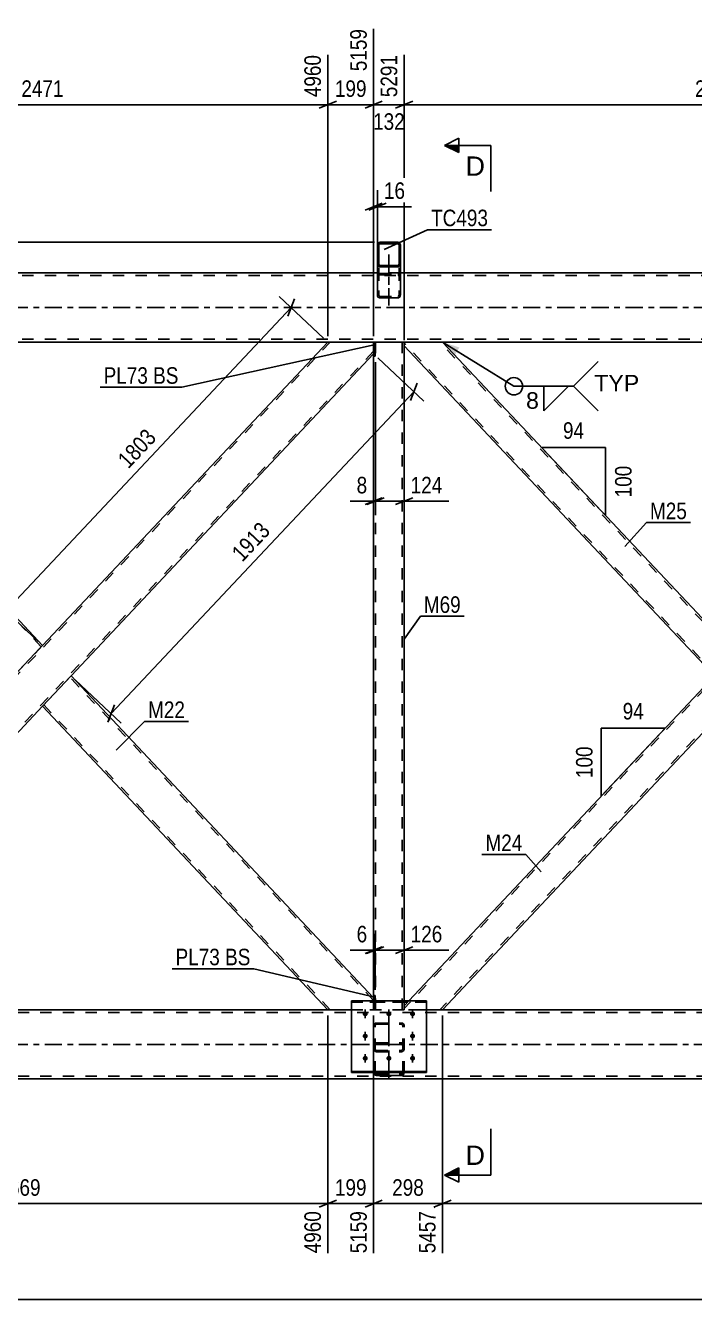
# Model space of a CAD drawing. Header units: millimetres. Extents: x -51 to 790, y -418 to 176.
# Drawn here: x 80.6 to 196.5, y -171.8 to 48.8 of the extents above; entities that cross this region are included whole.
import ezdxf

# ---------------------------------------------------------------- set-up
doc = ezdxf.new("R2010")
doc.units = ezdxf.units.MM
doc.linetypes.add('DXK_LINE_DOT2', pattern=[3.9198, 1.9599, -1.9599])
doc.linetypes.add('DXK_LINE_DOT3', pattern=[5.9187, 2.979, -0.9799, 0.9799, -0.9799])
doc.styles.add('Arial', font='ARIAL.TTF', dxfattribs={"height": 0.2})
doc.styles.add('Arial Narrow', font='ARIALN.TTF', dxfattribs={"height": 0.2})

# ---------------------------------------------------------------- blocks, each defined once
blk = doc.blocks.new('Part-389637219-1388 - 1176')
at = {"color": 7, "linetype": 'DXK_LINE_DOT2'}
for p, q in [((254.71, -6), (146.18, -121.41)), ((260.9, -6.19), (152.37, -121.6)), ((260.9, -6), (254.27, -6)), ((203.54, -59.95), (199.92, -63.8)), ((207.16, -63.8), (203.54, -67.65)), ((146.18, -120.94), (147.01, -120.06)), ((146.18, -121.6), (146.18, -120.94)), ((152.81, -121.6), (146.18, -121.6))]:
    blk.add_line(p, q, dxfattribs=at)
at = {"color": 2, "linetype": 'Continuous'}
for p, q in [((254.27, -6), (203.54, -59.95)), ((260.9, -6.66), (260.9, -6)), ((260.9, -6.66), (207.16, -63.8)), ((199.92, -63.8), (147.01, -120.06)), ((203.54, -67.65), (152.81, -121.6))]:
    blk.add_line(p, q, dxfattribs=at)
blk = doc.blocks.new('Part-389637219-1389 - 1176')
at = {"color": 2, "linetype": 'Continuous'}
for p, q in [((146.18, -6.66), (146.18, -6)), ((203.54, -59.95), (152.81, -6)), ((199.92, -63.8), (146.18, -6.66)), ((203.1, -60.41), (199.92, -63.8)), ((203.54, -59.95), (203.1, -60.41))]:
    blk.add_line(p, q, dxfattribs=at)
at = {"color": 7, "linetype": 'DXK_LINE_DOT2'}
for p, q in [((152.81, -6), (146.18, -6)), ((200.14, -63.57), (146.18, -6.19)), ((203.32, -60.18), (152.37, -6)), ((203.51, -59.98), (203.1, -60.41)), ((200.14, -63.57), (200.15, -63.55))]:
    blk.add_line(p, q, dxfattribs=at)
blk = doc.blocks.new('Part-389637219-1397 - 1176')
at = {"color": 2, "linetype": 'Continuous'}
for p, q in [((34.1, -6), (26.18, -6)), ((83.54, -58.55), (34.12, -6)), ((78.6, -63.8), (26.18, -8.06)), ((83.1, -59.01), (78.6, -63.8)), ((83.41, -58.68), (83.1, -59.01)), ((83.54, -58.55), (83.41, -58.68))]:
    blk.add_line(p, q, dxfattribs=at)
at = {"color": 7, "linetype": 'DXK_LINE_DOT2'}
for p, q in [((26.18, -8.06), (26.18, -6)), ((83.32, -58.78), (33.69, -6)), ((34.12, -6), (34.1, -6)), ((34.12, -6), (34.1, -6)), ((78.82, -63.57), (26.18, -7.59)), ((83.27, -58.83), (83.1, -59.01)), ((83.41, -58.68), (83.32, -58.78)), ((78.82, -63.57), (78.83, -63.55))]:
    blk.add_line(p, q, dxfattribs=at)
blk = doc.blocks.new('Part-389637219-1398 - 1176')
at = {"color": 7, "linetype": 'DXK_LINE_DOT2'}
for p, q in [((133.39, -6), (26.18, -120.01)), ((132.96, -6), (132.98, -6)), ((132.98, -6), (132.96, -6)), ((140.9, -6), (140.9, -8.06)), ((140.9, -7.59), (33.69, -121.6)), ((83.54, -58.55), (78.6, -63.8)), ((88.48, -63.8), (83.54, -69.05)), ((26.18, -121.6), (26.18, -119.54)), ((34.12, -121.6), (34.1, -121.6)), ((34.12, -121.6), (34.1, -121.6))]:
    blk.add_line(p, q, dxfattribs=at)
at = {"color": 2, "linetype": 'Continuous'}
for p, q in [((132.96, -6), (83.54, -58.55)), ((140.9, -6), (132.98, -6)), ((140.9, -8.06), (88.48, -63.8)), ((26.18, -119.54), (78.6, -63.8)), ((83.54, -69.05), (34.12, -121.6)), ((33.25, -121.6), (26.18, -121.6)), ((34.1, -121.6), (33.25, -121.6))]:
    blk.add_line(p, q, dxfattribs=at)
blk = doc.blocks.new('Part-389637219-1402 - 1176')
at = {"color": 7, "linetype": 'DXK_LINE_DOT2'}
for p, q in [((146.18, -6), (140.9, -6)), ((140.9, -8.46), (140.9, -6)), ((141.22, -121.6), (141.22, -6)), ((145.86, -121.6), (145.86, -6)), ((146.18, -6.66), (146.18, -6)), ((140.9, -121.6), (140.9, -119.14)), ((146.18, -121.6), (146.18, -120.06)), ((146.18, -121.6), (140.9, -121.6))]:
    blk.add_line(p, q, dxfattribs=at)
at = {"color": 2, "linetype": 'Continuous'}
for p, q in [((140.9, -119.14), (140.9, -8.46)), ((146.18, -120.06), (146.18, -6.66))]:
    blk.add_line(p, q, dxfattribs=at)
blk = doc.blocks.new('Part-389637219-1406 - 1176')
at = {"linetype": 'Continuous'}
h = blk.add_hatch(dxfattribs=at)
h.set_pattern_fill('', scale=0.7, style=0, pattern_type=0)
h.set_pattern_definition([(45, (145.503, 10.9697), (-1.57154, 1.57154), [])])
h.paths.add_polyline_path([(145.54, 10.77), (145.5, 10.97), (145.4, 11.14), (145.24, 11.25), (145.06, 11.29), (142.02, 11.29), (141.84, 11.25), (141.68, 11.14), (141.58, 10.97), (141.54, 10.77), (141.54, 7.54), (141.58, 7.34), (141.68, 7.18), (141.84, 7.07), (142.02, 7.03), (145.06, 7.03), (145.24, 7.07), (145.4, 7.18), (145.5, 7.34), (145.54, 7.54)])
h.paths.add_polyline_path([(145.28, 7.44), (145.23, 7.36), (145.15, 7.3), (145.06, 7.28), (142.02, 7.28), (141.93, 7.3), (141.85, 7.36), (141.8, 7.44), (141.78, 7.54), (141.78, 10.77), (141.8, 10.87), (141.85, 10.95), (141.93, 11.01), (142.02, 11.03), (145.06, 11.03), (145.15, 11.01), (145.23, 10.95), (145.28, 10.87), (145.3, 10.77), (145.3, 7.54)])
at = {"color": 2, "linetype": 'Continuous'}
for p, q in [((142.02, 11.29), (141.84, 11.25)), ((142.02, 11.29), (145.06, 11.29)), ((145.24, 11.25), (145.06, 11.29)), ((141.58, 10.97), (141.54, 10.77)), ((141.54, 7.54), (141.54, 10.77)), ((141.78, 10.77), (141.8, 10.87)), ((141.78, 7.54), (141.78, 10.77)), ((141.8, 10.87), (141.85, 10.95)), ((141.85, 10.95), (141.93, 11.01)), ((141.93, 11.01), (142.02, 11.03)), ((142.02, 11.03), (145.06, 11.03)), ((145.06, 11.03), (145.15, 11.01)), ((145.15, 11.01), (145.23, 10.95)), ((145.23, 10.95), (145.28, 10.87)), ((145.28, 10.87), (145.3, 10.77)), ((145.3, 7.54), (145.3, 10.77)), ((145.54, 10.77), (145.5, 10.97)), ((145.54, 7.54), (145.54, 10.77)), ((141.54, 7.54), (141.54, 2.16)), ((141.54, 7.54), (141.58, 7.34)), ((141.8, 7.44), (141.78, 7.54)), ((141.85, 7.36), (141.8, 7.44)), ((141.84, 7.07), (142.02, 7.03)), ((141.93, 7.3), (141.85, 7.36)), ((142.02, 7.28), (141.93, 7.3)), ((142.02, 7.28), (145.06, 7.28)), ((142.02, 7.03), (145.06, 7.03)), ((145.15, 7.3), (145.06, 7.28)), ((145.06, 7.03), (145.24, 7.07)), ((145.23, 7.36), (145.15, 7.3)), ((145.28, 7.44), (145.23, 7.36)), ((145.3, 7.54), (145.28, 7.44)), ((145.5, 7.34), (145.54, 7.54)), ((145.54, 7.54), (145.54, 2.16)), ((141.58, 1.96), (141.54, 2.16)), ((142.02, 1.65), (141.84, 1.68)), ((142.02, 1.65), (145.06, 1.65)), ((145.24, 1.68), (145.06, 1.65)), ((145.54, 2.16), (145.5, 1.96))]:
    blk.add_line(p, q, dxfattribs=at)
at = {"color": 7, "linetype": 'DXK_LINE_DOT2'}
for p, q in [((141.54, 10.77), (141.54, 7.54)), ((141.78, 10.77), (141.78, 2.16)), ((145.3, 10.77), (145.3, 2.16)), ((145.54, 10.77), (145.54, 7.54)), ((141.54, 5.39), (141.58, 5.59)), ((141.8, 5.49), (141.78, 5.39)), ((141.85, 5.57), (141.8, 5.49)), ((141.84, 5.86), (142.02, 5.9)), ((141.93, 5.63), (141.85, 5.57)), ((142.02, 5.65), (141.93, 5.63)), ((142.02, 5.9), (145.06, 5.9)), ((142.02, 5.65), (145.06, 5.65)), ((145.06, 5.9), (145.24, 5.86)), ((145.15, 5.63), (145.06, 5.65)), ((145.23, 5.57), (145.15, 5.63)), ((145.28, 5.49), (145.23, 5.57)), ((145.3, 5.39), (145.28, 5.49)), ((145.5, 5.59), (145.54, 5.39)), ((141.78, 2.16), (141.8, 2.06)), ((141.8, 2.06), (141.85, 1.98)), ((141.85, 1.98), (141.93, 1.92)), ((141.93, 1.92), (142.02, 1.9)), ((142.02, 1.9), (145.06, 1.9)), ((145.06, 1.9), (145.15, 1.92)), ((145.15, 1.92), (145.23, 1.98)), ((145.23, 1.98), (145.28, 2.06)), ((145.28, 2.06), (145.3, 2.16))]:
    blk.add_line(p, q, dxfattribs=at)
at = {"color": 7, "linetype": 'DXK_LINE_DOT3'}
blk.add_line((143.54, 0.35), (143.54, 9.16), dxfattribs=at)
at = {"color": 2, "linetype": 'Continuous'}
for centre, start, end in [((142.04, 10.79), 114.32, 159.2417), ((145.04, 10.79), 20.7583, 65.68), ((142.04, 7.52), 200.7583, 245.68), ((145.04, 7.52), 294.32, 339.2417), ((142.04, 2.14), 200.7583, 245.68), ((145.04, 2.14), 294.32, 339.2417)]:
    blk.add_arc(centre, 0.496, start, end, dxfattribs=at)
at = {"color": 7, "linetype": 'DXK_LINE_DOT2'}
for centre, start, end in [((142.04, 5.41), 114.32, 159.2417), ((145.04, 5.41), 20.7583, 65.68)]:
    blk.add_arc(centre, 0.496, start, end, dxfattribs=at)
blk = doc.blocks.new('Part-389637219-1407 - 1176')
at = {"color": 7, "linetype": 'DXK_LINE_DOT3'}
blk.add_line((143.54, -133.58), (143.54, -122.97), dxfattribs=at)
at = {"color": 7, "linetype": 'DXK_LINE_DOT2'}
for p, q in [((140.94, -124.18), (140.9, -124.36)), ((140.9, -132.46), (140.9, -124.36)), ((141.04, -124.04), (140.94, -124.18)), ((141.2, -123.94), (141.04, -124.04)), ((141.14, -124.36), (141.16, -124.27)), ((141.14, -132.46), (141.14, -124.36)), ((141.16, -124.27), (141.21, -124.2)), ((141.38, -123.91), (141.2, -123.94)), ((141.21, -124.2), (141.29, -124.15)), ((141.29, -124.15), (141.38, -124.13)), ((141.38, -123.91), (145.7, -123.91)), ((141.38, -124.13), (145.7, -124.13)), ((145.88, -123.94), (145.7, -123.91)), ((145.7, -124.13), (145.79, -124.15)), ((145.79, -124.15), (145.87, -124.2)), ((145.87, -124.2), (145.92, -124.27)), ((146.04, -124.04), (145.88, -123.94)), ((145.92, -124.27), (145.94, -124.36)), ((145.94, -132.46), (145.94, -124.36)), ((146.14, -124.18), (146.04, -124.04)), ((146.18, -124.36), (146.14, -124.18)), ((146.18, -132.46), (146.18, -124.36)), ((140.9, -127.86), (140.94, -127.67)), ((141.16, -127.77), (141.14, -127.86)), ((141.21, -127.68), (141.16, -127.77)), ((141.2, -127.39), (141.38, -127.35)), ((141.29, -127.63), (141.21, -127.68)), ((141.38, -127.61), (141.29, -127.63)), ((141.38, -127.35), (145.7, -127.35)), ((141.38, -127.61), (145.7, -127.61)), ((145.7, -127.35), (145.88, -127.39)), ((145.79, -127.63), (145.7, -127.61)), ((145.87, -127.68), (145.79, -127.63)), ((145.92, -127.77), (145.87, -127.68)), ((145.94, -127.86), (145.92, -127.77)), ((146.14, -127.67), (146.18, -127.86)), ((140.9, -128.42), (140.94, -128.59)), ((140.94, -128.59), (141.04, -128.74)), ((141.04, -128.74), (141.2, -128.83)), ((141.16, -128.5), (141.14, -128.42)), ((141.21, -128.58), (141.16, -128.5)), ((141.2, -128.83), (141.38, -128.87)), ((141.29, -128.62), (141.21, -128.58)), ((141.38, -128.64), (141.29, -128.62)), ((141.38, -128.64), (145.7, -128.64)), ((141.38, -128.87), (145.7, -128.87)), ((145.79, -128.62), (145.7, -128.64)), ((145.7, -128.87), (145.88, -128.83)), ((145.87, -128.58), (145.79, -128.62)), ((145.92, -128.5), (145.87, -128.58)), ((145.88, -128.83), (146.04, -128.74)), ((145.94, -128.42), (145.92, -128.5)), ((146.04, -128.74), (146.14, -128.59)), ((146.14, -128.59), (146.18, -128.42)), ((140.91, -132.49), (140.9, -132.46)), ((141.14, -132.46), (141.16, -132.56)), ((141.16, -132.56), (141.21, -132.64)), ((141.21, -132.64), (141.29, -132.7)), ((141.29, -132.7), (141.38, -132.72)), ((141.38, -132.72), (145.7, -132.72)), ((145.7, -132.72), (145.79, -132.7)), ((145.79, -132.7), (145.87, -132.64)), ((145.87, -132.64), (145.92, -132.56)), ((145.92, -132.56), (145.94, -132.46)), ((146.18, -132.46), (146.17, -132.49))]:
    blk.add_line(p, q, dxfattribs=at)
at = {"color": 2, "linetype": 'Continuous'}
for p, q in [((140.94, -132.66), (140.91, -132.49)), ((141.38, -132.97), (141.2, -132.93)), ((141.38, -132.97), (145.7, -132.97)), ((145.88, -132.93), (145.7, -132.97)), ((146.17, -132.49), (146.14, -132.66))]:
    blk.add_line(p, q, dxfattribs=at)
at = {"color": 7, "linetype": 'DXK_LINE_DOT2'}
for centre, start, end in [((141.4, -127.84), 114.3199, 159.2417), ((145.68, -127.84), 20.7583, 65.6801)]:
    blk.add_arc(centre, 0.496, start, end, dxfattribs=at)
at = {"color": 2, "linetype": 'Continuous'}
for centre, start, end in [((141.4, -132.48), 200.7583, 245.6801), ((145.68, -132.48), 294.3199, 339.2417)]:
    blk.add_arc(centre, 0.496, start, end, dxfattribs=at)
blk = doc.blocks.new('Part-389637219-1409 - 1176')
at = {"color": 2, "linetype": 'Continuous'}
for p, q in [((83.54, -69.05), (88.48, -63.8)), ((140.9, -119.54), (88.48, -63.8)), ((83.54, -69.05), (132.96, -121.6)), ((137.04, -121.6), (132.98, -121.6))]:
    blk.add_line(p, q, dxfattribs=at)
at = {"color": 7, "linetype": 'DXK_LINE_DOT2'}
for p, q in [((140.9, -120.01), (88.26, -64.03)), ((83.76, -68.82), (83.78, -68.8)), ((133.39, -121.6), (83.76, -68.82)), ((140.9, -121.6), (140.9, -119.54)), ((132.96, -121.6), (132.98, -121.6)), ((132.98, -121.6), (132.96, -121.6)), ((137.04, -121.6), (140.9, -121.6))]:
    blk.add_line(p, q, dxfattribs=at)
blk = doc.blocks.new('Part-389637219-1436 - 1176')
at = {"color": 7, "linetype": 'DXK_LINE_DOT2'}
for p, q in [((141.54, 10.47), (141.54, 2.16)), ((141.78, 10.47), (141.78, 2.16)), ((145.3, 10.47), (145.3, 2.16)), ((145.54, 10.47), (145.54, 2.16)), ((141.58, 5.59), (141.54, 5.39)), ((141.78, 5.39), (141.8, 5.49)), ((141.8, 5.49), (141.85, 5.57)), ((141.93, 5.88), (141.84, 5.86)), ((141.85, 5.57), (141.93, 5.63)), ((142.02, 5.9), (141.93, 5.88)), ((141.93, 5.63), (142.02, 5.65)), ((142.02, 5.9), (145.06, 5.9)), ((142.02, 5.65), (145.06, 5.65)), ((145.23, 5.87), (145.06, 5.9)), ((145.06, 5.65), (145.15, 5.63)), ((145.15, 5.63), (145.23, 5.57)), ((145.24, 5.86), (145.23, 5.87)), ((145.23, 5.57), (145.28, 5.49)), ((145.28, 5.49), (145.3, 5.39)), ((145.54, 5.39), (145.5, 5.59)), ((141.54, 2.16), (141.58, 1.96)), ((141.8, 2.06), (141.78, 2.16)), ((141.85, 1.98), (141.8, 2.06)), ((141.84, 1.68), (142.02, 1.65)), ((141.93, 1.92), (141.85, 1.98)), ((142.02, 1.9), (141.93, 1.92)), ((142.02, 1.9), (145.06, 1.9)), ((142.02, 1.65), (145.06, 1.65)), ((145.15, 1.92), (145.06, 1.9)), ((145.06, 1.65), (145.24, 1.68)), ((145.23, 1.98), (145.15, 1.92)), ((145.28, 2.06), (145.23, 1.98)), ((145.3, 2.16), (145.28, 2.06)), ((145.5, 1.96), (145.54, 2.16))]:
    blk.add_line(p, q, dxfattribs=at)
at = {"color": 7, "linetype": 'DXK_LINE_DOT3'}
blk.add_line((143.54, 8.85), (143.54, 0.35), dxfattribs=at)
at = {"color": 7, "linetype": 'DXK_LINE_DOT2'}
for centre, start, end in [((142.04, 5.41), 114.32, 159.2417), ((145.04, 5.41), 20.7583, 65.68), ((142.04, 2.14), 200.7583, 245.68), ((145.04, 2.14), 294.32, 339.2417)]:
    blk.add_arc(centre, 0.496, start, end, dxfattribs=at)
blk = doc.blocks.new('Part-389637219-1437 - 1176')
at = {"color": 7, "linetype": 'DXK_LINE_DOT3'}
blk.add_line((143.54, -122.97), (143.54, -133.58), dxfattribs=at)
at = {"color": 7, "linetype": 'DXK_LINE_DOT2'}
for p, q in [((140.9, -124.36), (140.94, -124.18)), ((140.9, -132.46), (140.9, -124.36)), ((140.94, -124.18), (141.04, -124.04)), ((141.04, -124.04), (141.2, -123.94)), ((141.16, -124.27), (141.14, -124.36)), ((141.14, -132.46), (141.14, -124.36)), ((141.21, -124.2), (141.16, -124.27)), ((141.2, -123.94), (141.38, -123.91)), ((141.29, -124.15), (141.21, -124.2)), ((141.38, -124.13), (141.29, -124.15)), ((141.38, -123.91), (145.7, -123.91)), ((141.38, -124.13), (145.7, -124.13)), ((145.7, -123.91), (145.88, -123.94)), ((145.79, -124.15), (145.7, -124.13)), ((145.87, -124.2), (145.79, -124.15)), ((145.92, -124.27), (145.87, -124.2)), ((145.88, -123.94), (146.04, -124.04)), ((145.94, -124.36), (145.92, -124.27)), ((145.94, -132.46), (145.94, -124.36)), ((146.04, -124.04), (146.14, -124.18)), ((146.14, -124.18), (146.18, -124.36)), ((146.18, -132.46), (146.18, -124.36)), ((140.94, -127.67), (140.9, -127.86)), ((141.14, -127.86), (141.16, -127.77)), ((141.16, -127.77), (141.21, -127.68)), ((141.29, -127.37), (141.2, -127.39)), ((141.21, -127.68), (141.29, -127.63)), ((141.38, -127.35), (141.29, -127.37)), ((141.29, -127.63), (141.38, -127.61)), ((141.38, -127.35), (145.7, -127.35)), ((141.38, -127.61), (145.7, -127.61)), ((145.87, -127.39), (145.7, -127.35)), ((145.7, -127.61), (145.79, -127.63)), ((145.79, -127.63), (145.87, -127.68)), ((145.88, -127.39), (145.87, -127.39)), ((145.87, -127.68), (145.92, -127.77)), ((145.92, -127.77), (145.94, -127.86)), ((146.18, -127.86), (146.14, -127.67)), ((140.94, -128.59), (140.9, -128.42)), ((141.04, -128.74), (140.94, -128.59)), ((141.2, -128.83), (141.04, -128.74)), ((141.14, -128.42), (141.16, -128.5)), ((141.16, -128.5), (141.21, -128.58)), ((141.38, -128.87), (141.2, -128.83)), ((141.21, -128.58), (141.29, -128.62)), ((141.29, -128.62), (141.38, -128.64)), ((141.38, -128.64), (145.7, -128.64)), ((141.38, -128.87), (145.7, -128.87)), ((145.7, -128.64), (145.79, -128.62)), ((145.88, -128.83), (145.7, -128.87)), ((145.79, -128.62), (145.87, -128.58)), ((145.87, -128.58), (145.92, -128.5)), ((146.04, -128.74), (145.88, -128.83)), ((145.92, -128.5), (145.94, -128.42)), ((146.14, -128.59), (146.04, -128.74)), ((146.18, -128.42), (146.14, -128.59)), ((140.9, -132.46), (140.94, -132.66)), ((141.16, -132.56), (141.14, -132.46)), ((141.21, -132.64), (141.16, -132.56)), ((141.2, -132.93), (141.38, -132.97)), ((141.29, -132.7), (141.21, -132.64)), ((141.38, -132.72), (141.29, -132.7)), ((141.38, -132.72), (145.7, -132.72)), ((141.38, -132.97), (145.7, -132.97)), ((145.79, -132.7), (145.7, -132.72)), ((145.7, -132.97), (145.88, -132.93)), ((145.87, -132.64), (145.79, -132.7)), ((145.92, -132.56), (145.87, -132.64)), ((145.94, -132.46), (145.92, -132.56)), ((146.14, -132.66), (146.18, -132.46))]:
    blk.add_line(p, q, dxfattribs=at)
for centre, start, end in [((141.4, -127.84), 114.3199, 159.2417), ((145.68, -127.84), 20.7583, 65.6801), ((141.4, -132.48), 200.7583, 245.6801), ((145.68, -132.48), 294.3199, 339.2417)]:
    blk.add_arc(centre, 0.496, start, end, dxfattribs=at)
blk = doc.blocks.new('Part-389637219-1439 - 1176')
at = {"color": 2, "linetype": 'Continuous'}
for p, q in [((137.04, -120.06), (150.04, -120.06)), ((137.04, -132.49), (137.04, -120.06)), ((150.04, -132.49), (150.04, -120.06)), ((137.04, -132.28), (150.04, -132.28)), ((150.04, -132.49), (137.04, -132.49))]:
    blk.add_line(p, q, dxfattribs=at)
at = {"color": 7, "linetype": 'DXK_LINE_DOT2'}
blk.add_line((137.04, -120.28), (150.04, -120.28), dxfattribs=at)
blk = doc.blocks.new('Part-389637219-1440 - 1176')
at = {"color": 7, "linetype": 'DXK_LINE_DOT2'}
for p, q in [((150.04, -120.06), (137.04, -120.06)), ((137.04, -120.06), (137.04, -132.49)), ((150.04, -120.28), (137.04, -120.28)), ((150.04, -132.49), (150.04, -120.06)), ((150.04, -132.28), (137.04, -132.28)), ((137.04, -132.49), (150.04, -132.49))]:
    blk.add_line(p, q, dxfattribs=at)
blk = doc.blocks.new('Part-389637219-1462 - 1176')
at = {"color": 2, "linetype": 'Continuous'}
for p, q in [((141.14, -6), (140.9, -6)), ((140.9, -6), (140.9, -8.46)), ((141.14, -8.46), (141.14, -6)), ((140.9, -8.46), (141.14, -8.46))]:
    blk.add_line(p, q, dxfattribs=at)
blk = doc.blocks.new('Part-389637219-1463 - 1176')
at = {"color": 7, "linetype": 'DXK_LINE_DOT2'}
for p, q in [((140.9, -6), (141.14, -6)), ((140.9, -6), (140.9, -8.46)), ((141.14, -6), (141.14, -8.46)), ((140.9, -8.46), (141.14, -8.46))]:
    blk.add_line(p, q, dxfattribs=at)
blk = doc.blocks.new('Part-389637219-1464 - 1176')
at = {"color": 2, "linetype": 'Continuous'}
for p, q in [((140.9, -119.14), (141.14, -119.14)), ((140.9, -120.06), (140.9, -119.14)), ((141.14, -119.14), (141.14, -120.06))]:
    blk.add_line(p, q, dxfattribs=at)
at = {"color": 7, "linetype": 'DXK_LINE_DOT2'}
for p, q in [((140.9, -121.6), (140.9, -120.06)), ((141.14, -121.6), (141.14, -120.06)), ((140.9, -121.6), (141.14, -121.6))]:
    blk.add_line(p, q, dxfattribs=at)
blk = doc.blocks.new('Part-389637219-1465 - 1176')
at = {"color": 7, "linetype": 'DXK_LINE_DOT2'}
for p, q in [((140.9, -121.6), (140.9, -119.14)), ((141.14, -119.14), (140.9, -119.14)), ((141.14, -121.6), (141.14, -119.14)), ((141.14, -121.6), (140.9, -121.6))]:
    blk.add_line(p, q, dxfattribs=at)
blk = doc.blocks.new('Part-389637219-1466 - 1176')
at = {"color": 7, "linetype": 'DXK_LINE_DOT2'}
for p, q in [((602.54, -122.08), (12.9, -122.08)), ((150.04, -121.6), (132.98, -121.6)), ((602.54, -133.12), (12.9, -133.12))]:
    blk.add_line(p, q, dxfattribs=at)
at = {"color": 2, "linetype": 'Continuous'}
for p, q in [((132.98, -121.6), (34.1, -121.6)), ((377.04, -121.6), (150.04, -121.6)), ((597.74, -133.6), (12.9, -133.6))]:
    blk.add_line(p, q, dxfattribs=at)
at = {"color": 7, "linetype": 'DXK_LINE_DOT3'}
blk.add_line((12.9, -127.6), (602.54, -127.6), dxfattribs=at)
blk = doc.blocks.new('Part-389637219-1467 - 1176')
at = {"color": 2, "linetype": 'Continuous'}
for p, q in [((141.54, 6), (12.9, 6)), ((381.54, 6), (145.54, 6)), ((132.98, -6), (34.1, -6)), ((642.54, -6), (141.14, -6))]:
    blk.add_line(p, q, dxfattribs=at)
at = {"color": 7, "linetype": 'DXK_LINE_DOT2'}
for p, q in [((642.54, 5.52), (12.9, 5.52)), ((145.54, 6), (141.54, 6)), ((642.54, -5.52), (12.9, -5.52)), ((141.14, -6), (132.98, -6))]:
    blk.add_line(p, q, dxfattribs=at)
at = {"color": 7, "linetype": 'DXK_LINE_DOT3'}
blk.add_line((12.9, 0), (642.54, 0), dxfattribs=at)
blk = doc.blocks.new('Bolt-389637219-1569 - 1176')
at = {"linetype": 'Continuous'}
for points in [[(139.44, -122.73), (139.35, -122.72), (139.26, -122.69), (139.18, -122.65), (139.11, -122.59), (139.06, -122.52), (139.02, -122.44), (139, -122.36), (139, -122.27), (139.02, -122.19), (139.06, -122.11), (139.11, -122.04), (139.18, -121.98), (139.26, -121.94), (139.35, -121.91), (139.44, -121.9), (139.53, -121.91), (139.62, -121.94), (139.7, -121.98), (139.77, -122.04), (139.82, -122.11), (139.86, -122.19), (139.88, -122.27), (139.88, -122.36), (139.86, -122.44), (139.82, -122.52), (139.77, -122.59), (139.7, -122.65), (139.62, -122.69), (139.53, -122.72)], [(143.54, -122.73), (143.45, -122.72), (143.36, -122.69), (143.28, -122.65), (143.21, -122.59), (143.16, -122.52), (143.12, -122.44), (143.1, -122.36), (143.1, -122.27), (143.12, -122.19), (143.16, -122.11), (143.21, -122.04), (143.28, -121.98), (143.36, -121.94), (143.45, -121.91), (143.54, -121.9), (143.63, -121.91), (143.72, -121.94), (143.8, -121.98), (143.87, -122.04), (143.92, -122.11), (143.96, -122.19), (143.98, -122.27), (143.98, -122.36), (143.96, -122.44), (143.92, -122.52), (143.87, -122.59), (143.8, -122.65), (143.72, -122.69), (143.63, -122.72)], [(147.64, -122.73), (147.55, -122.72), (147.46, -122.69), (147.38, -122.65), (147.31, -122.59), (147.26, -122.52), (147.22, -122.44), (147.2, -122.36), (147.2, -122.27), (147.22, -122.19), (147.26, -122.11), (147.31, -122.04), (147.38, -121.98), (147.46, -121.94), (147.55, -121.91), (147.64, -121.9), (147.73, -121.91), (147.82, -121.94), (147.9, -121.98), (147.97, -122.04), (148.02, -122.11), (148.06, -122.19), (148.08, -122.27), (148.08, -122.36), (148.06, -122.44), (148.02, -122.52), (147.97, -122.59), (147.9, -122.65), (147.82, -122.69), (147.73, -122.72)], [(139.44, -126.58), (139.35, -126.57), (139.26, -126.55), (139.18, -126.5), (139.11, -126.44), (139.06, -126.37), (139.02, -126.3), (139, -126.21), (139, -126.12), (139.02, -126.04), (139.06, -125.96), (139.11, -125.89), (139.18, -125.83), (139.26, -125.79), (139.35, -125.76), (139.44, -125.75), (139.53, -125.76), (139.62, -125.79), (139.7, -125.83), (139.77, -125.89), (139.82, -125.96), (139.86, -126.04), (139.88, -126.12), (139.88, -126.21), (139.86, -126.3), (139.82, -126.37), (139.77, -126.44), (139.7, -126.5), (139.62, -126.55), (139.53, -126.57)], [(147.64, -126.58), (147.55, -126.57), (147.46, -126.55), (147.38, -126.5), (147.31, -126.44), (147.26, -126.37), (147.22, -126.3), (147.2, -126.21), (147.2, -126.12), (147.22, -126.04), (147.26, -125.96), (147.31, -125.89), (147.38, -125.83), (147.46, -125.79), (147.55, -125.76), (147.64, -125.75), (147.73, -125.76), (147.82, -125.79), (147.9, -125.83), (147.97, -125.89), (148.02, -125.96), (148.06, -126.04), (148.08, -126.12), (148.08, -126.21), (148.06, -126.3), (148.02, -126.37), (147.97, -126.44), (147.9, -126.5), (147.82, -126.55), (147.73, -126.57)], [(139.44, -130.43), (139.35, -130.42), (139.26, -130.4), (139.18, -130.35), (139.11, -130.3), (139.06, -130.23), (139.02, -130.15), (139, -130.06), (139, -129.98), (139.02, -129.89), (139.06, -129.81), (139.11, -129.74), (139.18, -129.69), (139.26, -129.64), (139.35, -129.62), (139.44, -129.61), (139.53, -129.62), (139.62, -129.64), (139.7, -129.69), (139.77, -129.74), (139.82, -129.81), (139.86, -129.89), (139.88, -129.98), (139.88, -130.06), (139.86, -130.15), (139.82, -130.23), (139.77, -130.3), (139.7, -130.35), (139.62, -130.4), (139.53, -130.42)], [(143.54, -130.43), (143.45, -130.42), (143.36, -130.4), (143.28, -130.35), (143.21, -130.3), (143.16, -130.23), (143.12, -130.15), (143.1, -130.06), (143.1, -129.98), (143.12, -129.89), (143.16, -129.81), (143.21, -129.74), (143.28, -129.69), (143.36, -129.64), (143.45, -129.62), (143.54, -129.61), (143.63, -129.62), (143.72, -129.64), (143.8, -129.69), (143.87, -129.74), (143.92, -129.81), (143.96, -129.89), (143.98, -129.98), (143.98, -130.06), (143.96, -130.15), (143.92, -130.23), (143.87, -130.3), (143.8, -130.35), (143.72, -130.4), (143.63, -130.42)], [(147.64, -130.43), (147.55, -130.42), (147.46, -130.4), (147.38, -130.35), (147.31, -130.3), (147.26, -130.23), (147.22, -130.15), (147.2, -130.06), (147.2, -129.98), (147.22, -129.89), (147.26, -129.81), (147.31, -129.74), (147.38, -129.69), (147.46, -129.64), (147.55, -129.62), (147.64, -129.61), (147.73, -129.62), (147.82, -129.64), (147.9, -129.69), (147.97, -129.74), (148.02, -129.81), (148.06, -129.89), (148.08, -129.98), (148.08, -130.06), (148.06, -130.15), (148.02, -130.23), (147.97, -130.3), (147.9, -130.35), (147.82, -130.4), (147.73, -130.42)]]:
    blk.add_hatch(color=1, dxfattribs=at).paths.add_polyline_path(points)
at = {"color": 1, "linetype": 'Continuous'}
for p, q in [((139.44, -122.71), (139.44, -121.58)), ((143.54, -122.71), (143.54, -121.58)), ((147.64, -122.71), (147.64, -121.58)), ((139.44, -126.56), (139.44, -125.43)), ((147.64, -126.56), (147.64, -125.43)), ((139.44, -130.42), (139.44, -129.28)), ((143.54, -130.42), (143.54, -129.28)), ((147.64, -130.42), (147.64, -129.28))]:
    blk.add_line(p, q, dxfattribs=at)
blk = doc.blocks.new('Bolt-389637219-1570 - 1176')
at = {"color": 1, "linetype": 'DXK_LINE_DOT2'}
for p, q in [((139.44, -121.92), (139.44, -123.05)), ((143.54, -121.92), (143.54, -123.05)), ((147.64, -121.92), (147.64, -123.05)), ((139.44, -125.77), (139.44, -126.91)), ((147.64, -125.77), (147.64, -126.91)), ((139.44, -129.62), (139.44, -130.76)), ((143.54, -129.62), (143.54, -130.76)), ((147.64, -129.62), (147.64, -130.76))]:
    blk.add_line(p, q, dxfattribs=at)
blk = doc.blocks.new('StraightDimension-389637219-21133 - 1176')
at = {"color": 7, "linetype": 'Continuous'}
for p, q in [((140.9, -122.6), (140.9, -163.78)), ((152.81, -122.6), (152.81, -163.78)), ((139.4, -155.77), (142.4, -154.57)), ((140.9, -155.17), (152.81, -155.17)), ((154.31, -154.57), (151.31, -155.77))]:
    blk.add_line(p, q, dxfattribs=at)
at = {"color": 0}
blk.add_wipeout([(150.2, -154.42), (150.2, -150.22), (143.51, -150.22), (143.51, -154.42)], dxfattribs=at)
at = {"color": 0, "linetype": 'Continuous'}
blk.add_wipeout([(152.21, -155.87), (148.01, -155.87), (148.01, -164.38), (152.21, -164.38)], dxfattribs=at)
at = {"color": 3, "style": 'Arial Narrow'}
blk.add_text('298', height=2.863, dxfattribs=at).set_placement((144.11, -153.82))
at = {"color": 3, "linetype": 'Continuous', "style": 'Arial Narrow'}
blk.add_text('5457', height=2.863, rotation=90.0002, dxfattribs=at).set_placement((151.61, -163.78))
blk = doc.blocks.new('StraightDimension-389637219-37855 - 1176')
at = {"color": 7, "linetype": 'Continuous'}
for p, q in [((140.9, -5), (140.9, 48.22)), ((146.18, -5.66), (146.18, 43.72)), ((139.4, 34.5), (142.4, 35.7)), ((147.68, 35.7), (144.68, 34.5)), ((140.9, 35.1), (146.18, 35.1))]:
    blk.add_line(p, q, dxfattribs=at)
at = {"color": 0, "linetype": 'Continuous'}
blk.add_wipeout([(145.58, 44.32), (141.38, 44.32), (141.38, 35.8), (145.58, 35.8)], dxfattribs=at)
at = {"color": 0}
blk.add_wipeout([(146.88, 30.15), (146.88, 34.35), (140.2, 34.35), (140.2, 30.15)], dxfattribs=at)
at = {"color": 3, "linetype": 'Continuous', "style": 'Arial Narrow'}
blk.add_text('5291', height=2.863, rotation=90.0002, dxfattribs=at).set_placement((144.98, 36.4))
at = {"color": 3, "style": 'Arial Narrow'}
blk.add_text('132', height=2.863, dxfattribs=at).set_placement((140.8, 30.75))
blk = doc.blocks.new('StraightDimension-389637219-37856 - 1176')
at = {"color": 7, "linetype": 'Continuous'}
for p, q in [((140.9, -5), (140.9, 48.22)), ((132.96, -5), (132.96, 43.72)), ((131.46, 34.5), (134.46, 35.7)), ((142.4, 35.7), (139.4, 34.5)), ((132.96, 35.1), (140.9, 35.1))]:
    blk.add_line(p, q, dxfattribs=at)
at = {"color": 0}
blk.add_wipeout([(140.27, 35.85), (140.27, 40.05), (133.59, 40.05), (133.59, 35.85)], dxfattribs=at)
at = {"color": 0, "linetype": 'Continuous'}
blk.add_wipeout([(140.3, 48.82), (136.1, 48.82), (136.1, 40.3), (140.3, 40.3)], dxfattribs=at)
at = {"color": 3, "linetype": 'Continuous', "style": 'Arial Narrow'}
blk.add_text('5159', height=2.863, rotation=90.0002, dxfattribs=at).set_placement((139.7, 40.9))
at = {"color": 3, "style": 'Arial Narrow'}
blk.add_text('199', height=2.863, dxfattribs=at).set_placement((134.19, 36.45))
blk = doc.blocks.new('StraightDimension-389637219-21132 - 1176')
at = {"color": 7, "linetype": 'Continuous'}
for p, q in [((152.81, -122.6), (152.81, -163.78)), ((254.27, -122.6), (254.27, -163.78)), ((154.31, -154.57), (151.31, -155.77)), ((152.81, -155.17), (254.27, -155.17)), ((252.77, -155.77), (255.77, -154.57))]:
    blk.add_line(p, q, dxfattribs=at)
at = {"color": 0}
blk.add_wipeout([(207.8, -154.42), (207.8, -150.22), (199.28, -150.22), (199.28, -154.42)], dxfattribs=at)
at = {"color": 0, "linetype": 'Continuous'}
blk.add_wipeout([(253.67, -155.87), (249.47, -155.87), (249.47, -164.38), (253.67, -164.38)], dxfattribs=at)
at = {"color": 3, "style": 'Arial Narrow'}
blk.add_text('2537', height=2.863, dxfattribs=at).set_placement((199.88, -153.82))
at = {"color": 3, "linetype": 'Continuous', "style": 'Arial Narrow'}
blk.add_text('7993', height=2.863, rotation=90.0002, dxfattribs=at).set_placement((253.07, -163.78))
blk = doc.blocks.new('StraightDimension-389637219-22150 - 1176')
at = {"color": 7, "linetype": 'Continuous'}
for p, q in [((140.9, -9.46), (140.9, -35.95)), ((141.22, -9.46), (141.22, -35.95)), ((139.4, -34.15), (142.4, -32.95)), ((142.72, -32.95), (139.72, -34.15)), ((140.9, -33.55), (141.22, -33.55))]:
    blk.add_line(p, q, dxfattribs=at)
at = {"color": 0}
blk.add_wipeout([(140.37, -32.8), (140.37, -28.6), (137.35, -28.6), (137.35, -32.8)], dxfattribs=at)
at = {"color": 7, "linetype": 'Continuous'}
blk.add_line((140.9, -33.55), (136.82, -33.55), dxfattribs=at)
blk.add_line((140.9, -33.55), (136.82, -33.55), dxfattribs=at)
at = {"color": 3, "style": 'Arial Narrow'}
blk.add_text('8', height=2.86, dxfattribs=at).set_placement((137.95, -32.2))
blk = doc.blocks.new('AngleDimension-389637219-21951 - 1176')
at = {"color": 7, "linetype": 'Continuous'}
for p, q in [((180.31, -72.85), (191.4, -72.85)), ((180.31, -84.65), (191.4, -72.85)), ((180.31, -84.65), (180.31, -72.85)), ((191.4, -72.85), (191.4, -72.85))]:
    blk.add_line(p, q, dxfattribs=at)
at = {"color": 0}
for points in [[(188.28, -71.95), (188.28, -67.75), (183.43, -67.75), (183.43, -71.95)], [(179.41, -75.41), (175.21, -75.41), (175.21, -82.09), (179.41, -82.09)]]:
    blk.add_wipeout(points, dxfattribs=at)
at = {"color": 3, "style": 'Arial Narrow'}
blk.add_text('94', height=2.863, dxfattribs=at).set_placement((184.03, -71.35))
blk.add_text('100', height=2.863, rotation=90.0002, dxfattribs=at).set_placement((178.81, -81.49))
blk = doc.blocks.new('StraightDimension-389637219-21134 - 1176')
at = {"color": 7, "linetype": 'Continuous'}
for p, q in [((132.96, -122.6), (132.96, -163.78)), ((140.9, -122.6), (140.9, -163.78)), ((131.46, -155.77), (134.46, -154.57)), ((132.96, -155.17), (140.9, -155.17)), ((142.4, -154.57), (139.4, -155.77))]:
    blk.add_line(p, q, dxfattribs=at)
at = {"color": 0}
blk.add_wipeout([(140.27, -154.42), (140.27, -150.22), (133.59, -150.22), (133.59, -154.42)], dxfattribs=at)
at = {"color": 0, "linetype": 'Continuous'}
blk.add_wipeout([(140.3, -155.87), (136.1, -155.87), (136.1, -164.38), (140.3, -164.38)], dxfattribs=at)
at = {"color": 3, "style": 'Arial Narrow'}
blk.add_text('199', height=2.863, dxfattribs=at).set_placement((134.19, -153.82))
at = {"color": 3, "linetype": 'Continuous', "style": 'Arial Narrow'}
blk.add_text('5159', height=2.863, rotation=90.0002, dxfattribs=at).set_placement((139.7, -163.78))
blk = doc.blocks.new('StraightDimension-389637219-21135 - 1176')
at = {"color": 7, "linetype": 'Continuous'}
for p, q in [((26.18, -122.6), (26.18, -163.78)), ((132.96, -122.6), (132.96, -163.78)), ((27.68, -154.57), (24.68, -155.77)), ((26.18, -155.17), (132.96, -155.17)), ((131.46, -155.77), (134.46, -154.57))]:
    blk.add_line(p, q, dxfattribs=at)
at = {"color": 0}
blk.add_wipeout([(83.82, -154.42), (83.82, -150.22), (75.31, -150.22), (75.31, -154.42)], dxfattribs=at)
at = {"color": 0, "linetype": 'Continuous'}
blk.add_wipeout([(132.36, -155.87), (128.16, -155.87), (128.16, -164.38), (132.36, -164.38)], dxfattribs=at)
at = {"color": 3, "style": 'Arial Narrow'}
blk.add_text('2669', height=2.863, dxfattribs=at).set_placement((75.91, -153.82))
at = {"color": 3, "linetype": 'Continuous', "style": 'Arial Narrow'}
blk.add_text('4960', height=2.863, rotation=90.0002, dxfattribs=at).set_placement((131.76, -163.78))
blk = doc.blocks.new('StraightDimension-389637219-22149 - 1176')
at = {"color": 7, "linetype": 'Continuous'}
for p, q in [((141.22, -9.46), (141.22, -35.95)), ((146.18, -10.06), (146.18, -35.95)), ((139.72, -34.15), (142.72, -32.95)), ((147.68, -32.95), (144.68, -34.15)), ((141.22, -33.55), (146.18, -33.55))]:
    blk.add_line(p, q, dxfattribs=at)
at = {"color": 0}
blk.add_wipeout([(153.39, -32.8), (153.39, -28.6), (146.71, -28.6), (146.71, -32.8)], dxfattribs=at)
at = {"color": 7, "linetype": 'Continuous'}
blk.add_line((146.18, -33.55), (153.91, -33.55), dxfattribs=at)
blk.add_line((146.18, -33.55), (153.91, -33.55), dxfattribs=at)
at = {"color": 3, "style": 'Arial Narrow'}
blk.add_text('124', height=2.863, dxfattribs=at).set_placement((147.31, -32.2))
blk = doc.blocks.new('StraightDimension-389637219-22182 - 1176')
at = {"color": 7, "linetype": 'Continuous'}
for p, q in [((141.14, -118.14), (141.14, -108.44)), ((146.18, -115.79), (146.18, -108.44)), ((139.64, -111.89), (142.64, -110.69)), ((141.14, -111.29), (146.18, -111.29)), ((147.68, -110.69), (144.68, -111.89))]:
    blk.add_line(p, q, dxfattribs=at)
at = {"color": 0}
blk.add_wipeout([(153.39, -110.54), (153.39, -106.34), (146.71, -106.34), (146.71, -110.54)], dxfattribs=at)
at = {"color": 7, "linetype": 'Continuous'}
blk.add_line((146.18, -111.29), (153.91, -111.29), dxfattribs=at)
blk.add_line((146.18, -111.29), (153.91, -111.29), dxfattribs=at)
at = {"color": 3, "style": 'Arial Narrow'}
blk.add_text('126', height=2.863, dxfattribs=at).set_placement((147.31, -109.94))
blk = doc.blocks.new('StraightDimension-389637219-22183 - 1176')
at = {"color": 7, "linetype": 'Continuous'}
for p, q in [((140.9, -118.14), (140.9, -108.44)), ((141.14, -118.14), (141.14, -108.44)), ((139.4, -111.89), (142.4, -110.69)), ((142.64, -110.69), (139.64, -111.89)), ((140.9, -111.29), (141.14, -111.29))]:
    blk.add_line(p, q, dxfattribs=at)
at = {"color": 0}
blk.add_wipeout([(140.37, -110.54), (140.37, -106.34), (137.35, -106.34), (137.35, -110.54)], dxfattribs=at)
at = {"color": 7, "linetype": 'Continuous'}
blk.add_line((140.9, -111.29), (136.82, -111.29), dxfattribs=at)
blk.add_line((140.9, -111.29), (136.82, -111.29), dxfattribs=at)
at = {"color": 3, "style": 'Arial Narrow'}
blk.add_text('6', height=2.86, dxfattribs=at).set_placement((137.95, -109.94))
blk = doc.blocks.new('StraightDimension-389637219-22210 - 1176')
at = {"color": 7, "linetype": 'Continuous'}
for p, q in [((132.23, -5.31), (124.54, 1.91)), ((126.03, -1.54), (127.21, 1.46)), ((77.2, -52.59), (126.62, -0.04)), ((82.81, -57.86), (75.13, -50.63)), ((77.79, -51.08), (76.61, -54.09))]:
    blk.add_line(p, q, dxfattribs=at)
at = {"color": 0}
blk.add_wipeout([(104.28, -22.7), (101.22, -19.82), (95.39, -26.02), (98.45, -28.9)], dxfattribs=at)
at = {"color": 3, "style": 'Arial Narrow'}
blk.add_text('1803', height=2.863, rotation=46.7591, dxfattribs=at).set_placement((98.42, -28.05))
blk = doc.blocks.new('StraightDimension-389637219-22232 - 1176')
at = {"color": 7, "linetype": 'Continuous'}
for p, q in [((141.63, -8.75), (149.59, -16.24)), ((147.26, -16.1), (148.44, -13.09)), ((95.43, -70.33), (147.85, -14.6)), ((89.21, -64.49), (97.18, -71.98)), ((96.02, -68.83), (94.84, -71.84))]:
    blk.add_line(p, q, dxfattribs=at)
at = {"color": 0}
blk.add_wipeout([(124.01, -38.85), (120.95, -35.97), (115.12, -42.17), (118.18, -45.05)], dxfattribs=at)
at = {"color": 3, "style": 'Arial Narrow'}
blk.add_text('1913', height=2.863, rotation=46.7591, dxfattribs=at).set_placement((118.15, -44.2))
blk = doc.blocks.new('StraightDimension-389637219-37854 - 1176')
at = {"color": 7, "linetype": 'Continuous'}
for p, q in [((146.18, -5.66), (146.18, 43.72)), ((254.27, -5), (254.27, 43.72)), ((147.68, 35.7), (144.68, 34.5)), ((252.77, 34.5), (255.77, 35.7)), ((146.18, 35.1), (254.27, 35.1))]:
    blk.add_line(p, q, dxfattribs=at)
at = {"color": 0, "linetype": 'Continuous'}
blk.add_wipeout([(253.67, 44.32), (249.47, 44.32), (249.47, 35.8), (253.67, 35.8)], dxfattribs=at)
at = {"color": 0}
blk.add_wipeout([(204.48, 35.85), (204.48, 40.05), (195.97, 40.05), (195.97, 35.85)], dxfattribs=at)
at = {"color": 3, "linetype": 'Continuous', "style": 'Arial Narrow'}
blk.add_text('7993', height=2.863, rotation=90.0002, dxfattribs=at).set_placement((253.07, 36.4))
at = {"color": 3, "style": 'Arial Narrow'}
blk.add_text('2702', height=2.863, dxfattribs=at).set_placement((196.57, 36.45))
blk = doc.blocks.new('StraightDimension-389637219-30791 - 1176')
at = {"color": 7, "linetype": 'Continuous'}
blk.add_line((-1, -171.79), (643.54, -171.79), dxfattribs=at)
blk = doc.blocks.new('StraightDimension-389637219-35761 - 1176')
at = {"color": 7, "linetype": 'Continuous'}
for p, q in [((141.02, 11.29), (-35.42, 11.29)), ((-31.97, 9.79), (-33.17, 12.79)), ((-32.57, -138.4), (-32.57, 11.29)), ((-2, -138.4), (-35.42, -138.4)), ((-33.17, -136.9), (-31.97, -139.9))]:
    blk.add_line(p, q, dxfattribs=at)
at = {"color": 0}
blk.add_wipeout([(-33.32, -59.3), (-37.52, -59.3), (-37.52, -67.81), (-33.32, -67.81)], dxfattribs=at)
at = {"color": 3, "style": 'Arial Narrow'}
blk.add_text('3742', height=2.863, rotation=90.0002, dxfattribs=at).set_placement((-33.92, -67.21))
blk = doc.blocks.new('StraightDimension-389637219-37857 - 1176')
at = {"color": 7, "linetype": 'Continuous'}
for p, q in [((34.12, -5), (34.12, 48.22)), ((132.96, -5), (132.96, 43.72)), ((35.62, 35.7), (32.62, 34.5)), ((131.46, 34.5), (134.46, 35.7)), ((34.12, 35.1), (132.96, 35.1))]:
    blk.add_line(p, q, dxfattribs=at)
at = {"color": 0, "linetype": 'Continuous'}
blk.add_wipeout([(132.36, 44.32), (128.16, 44.32), (128.16, 35.8), (132.36, 35.8)], dxfattribs=at)
at = {"color": 0}
blk.add_wipeout([(87.8, 35.85), (87.8, 40.05), (79.28, 40.05), (79.28, 35.85)], dxfattribs=at)
at = {"color": 3, "linetype": 'Continuous', "style": 'Arial Narrow'}
blk.add_text('4960', height=2.863, rotation=90.0002, dxfattribs=at).set_placement((131.76, 36.4))
at = {"color": 3, "style": 'Arial Narrow'}
blk.add_text('2471', height=2.863, dxfattribs=at).set_placement((79.88, 36.45))
blk = doc.blocks.new('AngleDimension-389637219-39687 - 1176')
at = {"color": 7, "linetype": 'Continuous'}
for p, q in [((176.76, -31.47), (169.97, -24.25)), ((181.07, -24.25), (169.97, -24.25)), ((181.07, -36.05), (169.97, -24.25)), ((181.07, -36.05), (181.07, -24.25))]:
    blk.add_line(p, q, dxfattribs=at)
at = {"color": 0}
for points in [[(177.94, -23.35), (177.94, -19.15), (173.09, -19.15), (173.09, -23.35)], [(186.17, -26.81), (181.97, -26.81), (181.97, -33.49), (186.17, -33.49)]]:
    blk.add_wipeout(points, dxfattribs=at)
at = {"color": 3, "style": 'Arial Narrow'}
blk.add_text('94', height=2.863, dxfattribs=at).set_placement((173.69, -22.75))
blk.add_text('100', height=2.863, rotation=90.0002, dxfattribs=at).set_placement((185.57, -32.89))
blk = doc.blocks.new('StraightDimension-389637219-39830 - 1176')
at = {"color": 7, "linetype": 'Continuous'}
for p, q in [((140.9, -5), (140.9, 20.29)), ((141.56, 8.44), (141.56, 20.29)), ((139.4, 16.84), (142.4, 18.04)), ((143.06, 18.04), (140.06, 16.84)), ((140.9, 17.44), (141.56, 17.44))]:
    blk.add_line(p, q, dxfattribs=at)
at = {"color": 0}
blk.add_wipeout([(146.94, 18.19), (146.94, 22.39), (142.08, 22.39), (142.08, 18.19)], dxfattribs=at)
at = {"color": 7, "linetype": 'Continuous'}
blk.add_line((141.56, 17.44), (147.46, 17.44), dxfattribs=at)
blk.add_line((141.56, 17.44), (147.46, 17.44), dxfattribs=at)
at = {"color": 3, "style": 'Arial Narrow'}
blk.add_text('16', height=2.863, dxfattribs=at).set_placement((142.68, 18.79))
blk = doc.blocks.new('MarkSet-389637219-39846 - 1176')
at = {"color": 0}
blk.add_wipeout([(101.81, -13.22), (101.81, -10.22), (94.13, -10.22), (94.13, -13.22)], dxfattribs=at)
blk.add_wipeout([(101.81, -13.22), (101.81, -10.22), (94.13, -10.22), (94.13, -13.22)], dxfattribs=at)
blk.add_wipeout([(107.09, -13.22), (107.09, -10.22), (102.71, -10.22), (102.71, -13.22)], dxfattribs=at)
blk.add_wipeout([(107.09, -13.22), (107.09, -10.22), (102.71, -10.22), (102.71, -13.22)], dxfattribs=at)
at = {"color": 30, "linetype": 'Continuous'}
for p in [(140.96, -6.5), (93.53, -13.82)]:
    blk.add_line(p, (107.69, -13.82), dxfattribs=at)
at = {"color": 3, "style": 'Arial Narrow'}
for s, p in [('PL73', (94.13, -13.22)), ('BS', (102.71, -13.22))]:
    blk.add_text(s, height=2.863, dxfattribs=at).set_placement(p)
blk = doc.blocks.new('SectionMark-389637219-24750 - 1176')
at = {"linetype": 'Continuous'}
for points in [[(155.68, 28.05), (155.68, 26.8), (153.18, 28.05)], [(155.68, -148.98), (155.68, -150.23), (153.18, -150.23)]]:
    blk.add_hatch(color=6, dxfattribs=at).paths.add_polyline_path(points)
at = {"color": 6, "linetype": 'Continuous'}
for p, q in [((153.18, 28.05), (155.68, 29.3)), ((155.68, 26.8), (155.68, 29.3)), ((161.18, 28.05), (153.18, 28.05)), ((153.18, 28.05), (155.68, 26.8)), ((153.18, -150.23), (155.68, -148.98)), ((155.68, -148.98), (155.68, -151.48)), ((161.18, -150.23), (153.18, -150.23)), ((155.68, -151.48), (153.18, -150.23))]:
    blk.add_line(p, q, dxfattribs=at)
at = {"color": 0, "linetype": 'Continuous'}
for points in [[(160.18, 22.8), (160.18, 26.3), (156.81, 26.3), (156.81, 22.8)], [(160.18, -148.48), (160.18, -144.98), (156.81, -144.98), (156.81, -148.48)]]:
    blk.add_wipeout(points, dxfattribs=at)
at = {"color": 6, "linetype": 'Continuous'}
for p, q in [((161.18, 28.05), (161.18, 20.05)), ((161.18, -150.23), (161.18, -142.23))]:
    blk.add_line(p, q, dxfattribs=at)
at = {"color": 3, "linetype": 'Continuous', "style": 'Arial'}
for p in [(156.81, 22.8), (156.81, -148.48)]:
    blk.add_text('D', height=3.34, dxfattribs=at).set_placement(p)
blk = doc.blocks.new('WeldMark-389637219-39660 - 1176')
at = {"linetype": 'Continuous'}
blk.add_hatch(color=30, dxfattribs=at).paths.add_polyline_path([(154.97, -8.21), (152.81, -6), (155.75, -6.94)])
at = {"color": 30, "linetype": 'Continuous'}
blk.add_line((152.81, -6), (165.19, -13.65), dxfattribs=at)
at = {"color": 3, "linetype": 'Continuous'}
for q in [(179.8, -9.36), (179.8, -17.93)]:
    blk.add_line((175.51, -13.65), q, dxfattribs=at)
blk.add_arc((165.19, -13.65), 1.5, 90, 270, dxfattribs=at)
at = {"color": 0}
blk.add_wipeout([(169.71, -17.75), (169.71, -14.35), (167.09, -14.35), (167.09, -17.75)], dxfattribs=at)
at = {"color": 30, "linetype": 'Continuous'}
blk.add_line((165.19, -13.65), (175.51, -13.65), dxfattribs=at)
at = {"color": 3, "linetype": 'Continuous'}
for p, q in [((170.37, -13.65), (174.66, -13.65)), ((174.66, -13.65), (170.37, -17.93)), ((170.37, -17.93), (170.37, -13.65))]:
    blk.add_line(p, q, dxfattribs=at)
blk.add_arc((165.19, -13.65), 1.5, 270, 90, dxfattribs=at)
at = {"color": 3, "style": 'Arial'}
blk.add_text('8', height=2.87, dxfattribs=at).set_placement((167.29, -17.55))
at = {"color": 0, "linetype": 'Continuous'}
blk.add_wipeout([(186.89, -14.55), (186.89, -11.55), (179.11, -11.55), (179.11, -14.55)], dxfattribs=at)
blk.add_wipeout([(186.89, -14.55), (186.89, -11.55), (179.11, -11.55), (179.11, -14.55)], dxfattribs=at)
at = {"color": 3, "linetype": 'Continuous', "style": 'Arial'}
blk.add_text('TYP', height=2.865, dxfattribs=at).set_placement((179.11, -14.55))
blk = doc.blocks.new('Mark-389637219-21672 - 1176')
at = {"color": 0}
blk.add_wipeout([(166.66, -94.13), (166.66, -91.13), (160.26, -91.13), (160.26, -94.13)], dxfattribs=at)
blk.add_wipeout([(166.66, -94.13), (166.66, -91.13), (160.26, -91.13), (160.26, -94.13)], dxfattribs=at)
at = {"color": 30, "linetype": 'Continuous'}
for p in [(159.66, -94.73), (169.89, -97.71)]:
    blk.add_line(p, (167.26, -94.73), dxfattribs=at)
at = {"color": 3, "style": 'Arial Narrow'}
blk.add_text('M24', height=2.863, dxfattribs=at).set_placement((160.26, -94.13))
blk = doc.blocks.new('Mark-389637219-21675 - 1176')
at = {"color": 0}
blk.add_wipeout([(195.15, -36.67), (195.15, -33.67), (188.76, -33.67), (188.76, -36.67)], dxfattribs=at)
blk.add_wipeout([(195.15, -36.67), (195.15, -33.67), (188.76, -33.67), (188.76, -36.67)], dxfattribs=at)
at = {"color": 30, "linetype": 'Continuous'}
for p, q in [((184.39, -41.38), (188.16, -37.27)), ((188.16, -37.27), (195.75, -37.27))]:
    blk.add_line(p, q, dxfattribs=at)
at = {"color": 3, "style": 'Arial Narrow'}
blk.add_text('M25', height=2.863, dxfattribs=at).set_placement((188.76, -36.67))
blk = doc.blocks.new('Mark-389637219-21711 - 1176')
at = {"color": 0}
blk.add_wipeout([(155.98, -52.89), (155.98, -49.89), (149.59, -49.89), (149.59, -52.89)], dxfattribs=at)
blk.add_wipeout([(155.98, -52.89), (155.98, -49.89), (149.59, -49.89), (149.59, -52.89)], dxfattribs=at)
at = {"color": 30, "linetype": 'Continuous'}
for p, q in [((146.18, -57.47), (148.99, -53.49)), ((148.99, -53.49), (156.58, -53.49))]:
    blk.add_line(p, q, dxfattribs=at)
at = {"color": 3, "style": 'Arial Narrow'}
blk.add_text('M69', height=2.863, dxfattribs=at).set_placement((149.59, -52.89))
blk = doc.blocks.new('Mark-389637219-21717 - 1176')
at = {"color": 0}
blk.add_wipeout([(108.23, -71.09), (108.23, -68.09), (101.83, -68.09), (101.83, -71.09)], dxfattribs=at)
blk.add_wipeout([(108.23, -71.09), (108.23, -68.09), (101.83, -68.09), (101.83, -71.09)], dxfattribs=at)
at = {"color": 30, "linetype": 'Continuous'}
for p, q in [((96.28, -76.64), (101.23, -71.69)), ((101.23, -71.69), (108.83, -71.69))]:
    blk.add_line(p, q, dxfattribs=at)
at = {"color": 3, "style": 'Arial Narrow'}
blk.add_text('M22', height=2.863, dxfattribs=at).set_placement((101.83, -71.09))
blk = doc.blocks.new('Mark-389637219-39922 - 1176')
at = {"color": 0}
blk.add_wipeout([(160.72, 14.06), (160.72, 17.06), (150.85, 17.06), (150.85, 14.06)], dxfattribs=at)
blk.add_wipeout([(160.72, 14.06), (160.72, 17.06), (150.85, 17.06), (150.85, 14.06)], dxfattribs=at)
at = {"color": 30, "linetype": 'Continuous'}
for p, q in [((142.73, 10.05), (150.25, 13.46)), ((150.25, 13.46), (161.32, 13.46))]:
    blk.add_line(p, q, dxfattribs=at)
at = {"color": 3, "style": 'Arial Narrow'}
blk.add_text('TC493', height=2.863, dxfattribs=at).set_placement((150.85, 14.06))
blk = doc.blocks.new('MarkSet-389637219-39877 - 1176')
at = {"color": 0}
blk.add_wipeout([(114.27, -113.91), (114.27, -110.91), (106.59, -110.91), (106.59, -113.91)], dxfattribs=at)
blk.add_wipeout([(114.27, -113.91), (114.27, -110.91), (106.59, -110.91), (106.59, -113.91)], dxfattribs=at)
blk.add_wipeout([(119.55, -113.91), (119.55, -110.91), (115.17, -110.91), (115.17, -113.91)], dxfattribs=at)
blk.add_wipeout([(119.55, -113.91), (119.55, -110.91), (115.17, -110.91), (115.17, -113.91)], dxfattribs=at)
at = {"color": 30, "linetype": 'Continuous'}
for p in [(105.99, -114.51), (141.08, -119.44)]:
    blk.add_line(p, (120.15, -114.51), dxfattribs=at)
at = {"color": 3, "style": 'Arial Narrow'}
for s, p in [('PL73', (106.59, -113.91)), ('BS', (115.17, -113.91))]:
    blk.add_text(s, height=2.863, dxfattribs=at).set_placement(p)

msp = doc.modelspace()

# ---------------------------------------------------------------- block references
for name in ['Part-389637219-1406 - 1176', 'Part-389637219-1436 - 1176', 'Part-389637219-1467 - 1176', 'Part-389637219-1397 - 1176', 'Part-389637219-1398 - 1176', 'Part-389637219-1402 - 1176', 'Part-389637219-1462 - 1176', 'Part-389637219-1463 - 1176', 'Part-389637219-1388 - 1176', 'Part-389637219-1389 - 1176', 'Part-389637219-1409 - 1176', 'Part-389637219-1439 - 1176', 'Part-389637219-1440 - 1176', 'Part-389637219-1464 - 1176', 'Part-389637219-1465 - 1176', 'Part-389637219-1466 - 1176', 'Bolt-389637219-1569 - 1176', 'Bolt-389637219-1570 - 1176', 'Part-389637219-1407 - 1176', 'Part-389637219-1437 - 1176']:
    msp.add_blockref(name, (0, 0))

# ---------------------------------------------------------------- next in the draw order: block references
for name in ['StraightDimension-389637219-37855 - 1176', 'StraightDimension-389637219-22150 - 1176', 'AngleDimension-389637219-21951 - 1176', 'StraightDimension-389637219-22182 - 1176', 'StraightDimension-389637219-21133 - 1176']:
    msp.add_blockref(name, (0, 0))

# ---------------------------------------------------------------- next in the draw order: block references
for name in ['StraightDimension-389637219-37856 - 1176', 'StraightDimension-389637219-37854 - 1176', 'StraightDimension-389637219-22149 - 1176', 'StraightDimension-389637219-22183 - 1176', 'StraightDimension-389637219-21134 - 1176', 'StraightDimension-389637219-21132 - 1176']:
    msp.add_blockref(name, (0, 0))

# ---------------------------------------------------------------- next in the draw order: block references
for name in ['StraightDimension-389637219-22210 - 1176', 'StraightDimension-389637219-21135 - 1176']:
    msp.add_blockref(name, (0, 0))

# ---------------------------------------------------------------- next in the draw order: block references
msp.add_blockref('StraightDimension-389637219-22232 - 1176', (0, 0))

# ---------------------------------------------------------------- next in the draw order: block references
msp.add_blockref('StraightDimension-389637219-30791 - 1176', (0, 0))

# ---------------------------------------------------------------- next in the draw order: block references
for name in ['SectionMark-389637219-24750 - 1176', 'StraightDimension-389637219-35761 - 1176', 'AngleDimension-389637219-39687 - 1176']:
    msp.add_blockref(name, (0, 0))

# ---------------------------------------------------------------- next in the draw order: block references
for name in ['StraightDimension-389637219-37857 - 1176', 'StraightDimension-389637219-39830 - 1176', 'MarkSet-389637219-39846 - 1176', 'WeldMark-389637219-39660 - 1176', 'Mark-389637219-21675 - 1176', 'Mark-389637219-21711 - 1176', 'Mark-389637219-21717 - 1176', 'Mark-389637219-21672 - 1176', 'MarkSet-389637219-39877 - 1176']:
    msp.add_blockref(name, (0, 0))

# ---------------------------------------------------------------- next in the draw order: block references
msp.add_blockref('Mark-389637219-39922 - 1176', (0, 0))

doc.saveas('drawing.dxf')
